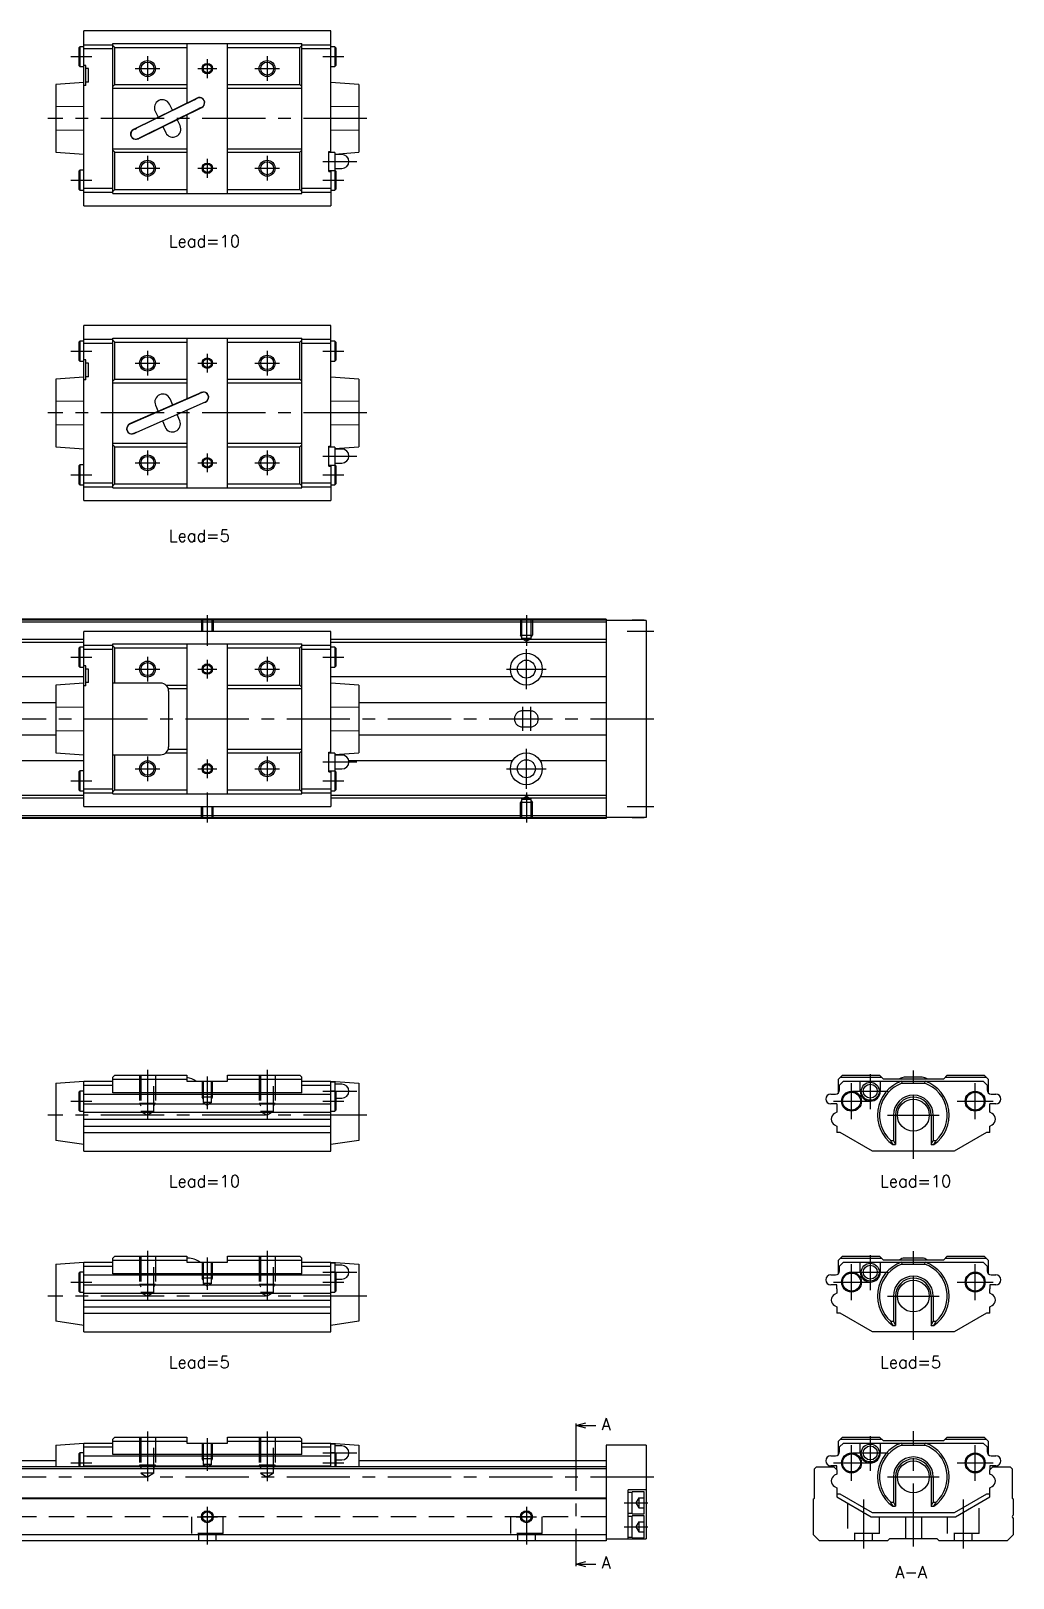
# Model space of a CAD drawing. Extents: x -1 to 421, y -8 to 389.
# Drawn here: x 174.9 to 421.1, y 0.6 to 388.7 of the extents above; entities that cross this region are included whole.
import ezdxf

# ---------------------------------------------------------------- set-up
doc = ezdxf.new("R2010")
doc.units = 0
doc.header["$LTSCALE"] = 0.5
doc.linetypes.add('CENTER', pattern=[50.8, 31.75, -6.35, 6.35, -6.35])
doc.linetypes.add('DASHED', pattern=[19.05, 12.7, -6.35])
for name, color, linetype in [('MSM_CENTER', 1, 'CENTER'), ('MSM_CONTINUOUS', 7, 'CONTINUOUS'), ('MSM_DASHED', 4, 'DASHED'), ('MSM_NARROW', 5, 'CONTINUOUS'), ('MSM_PART_NUMBER', 7, 'CONTINUOUS')]:
    doc.layers.add(name, color=color, linetype=linetype)
doc.styles.get("Standard").update_dxf_attribs({"font": 'txt.shx', "height": 1, "bigfont": 'bigfont.shx'})

msp = doc.modelspace()

# ---------------------------------------------------------------- linework, layer by layer
at = {"layer": 'MSM_CENTER'}
for p, q in [((184.91, 382.3), (190.11, 382.3)), ((204.11, 382.4), (204.11, 376.2)), ((219.11, 381.66), (219.11, 376.93)), ((234.11, 382.4), (234.11, 376.2)), ((248.11, 382.3), (253.31, 382.3)), ((201.01, 379.3), (207.21, 379.3)), ((216.74, 379.3), (221.47, 379.3)), ((231.01, 379.3), (237.21, 379.3)), ((259.11, 366.8), (179.11, 366.8)), ((204.11, 357.4), (204.11, 351.2)), ((234.11, 357.4), (234.11, 351.2)), ((201.01, 354.3), (207.21, 354.3)), ((216.74, 354.3), (221.47, 354.3)), ((219.11, 356.66), (219.11, 351.93)), ((231.01, 354.3), (237.21, 354.3)), ((248.11, 356), (256.61, 356)), ((184.91, 351.3), (190.11, 351.3)), ((248.11, 351.3), (253.31, 351.3)), ((184.91, 308.4), (190.11, 308.4)), ((204.11, 308.5), (204.11, 302.3)), ((219.11, 307.76), (219.11, 303.03)), ((234.11, 308.5), (234.11, 302.3)), ((248.11, 308.4), (253.31, 308.4)), ((201.01, 305.4), (207.21, 305.4)), ((216.74, 305.4), (221.47, 305.4)), ((231.01, 305.4), (237.21, 305.4)), ((259.11, 292.9), (179.11, 292.9)), ((204.11, 283.5), (204.11, 277.3)), ((234.11, 283.5), (234.11, 277.3)), ((201.01, 280.4), (207.21, 280.4)), ((216.74, 280.4), (221.47, 280.4)), ((219.11, 282.76), (219.11, 278.03)), ((231.01, 280.4), (237.21, 280.4)), ((248.11, 282.1), (256.61, 282.1)), ((184.91, 277.4), (190.11, 277.4)), ((248.11, 277.4), (253.31, 277.4)), ((219.11, 242.15), (219.11, 234.52)), ((299.11, 242.15), (299.11, 234.52)), ((324.41, 238.15), (331.11, 238.15)), ((299.11, 223.65), (299.11, 233.65)), ((184.91, 231.65), (190.11, 231.65)), ((204.11, 231.75), (204.11, 225.55)), ((219.11, 231.01), (219.11, 226.28)), ((234.11, 231.75), (234.11, 225.55)), ((248.11, 231.65), (253.31, 231.65)), ((201.01, 228.65), (207.21, 228.65)), ((216.74, 228.65), (221.47, 228.65)), ((231.01, 228.65), (237.21, 228.65)), ((294.11, 228.65), (304.11, 228.65)), ((298.11, 219.15), (298.11, 213.15)), ((300.11, 219.15), (300.11, 213.15)), ((86.61, 216.15), (331.11, 216.15)), ((204.11, 206.75), (204.11, 200.55)), ((219.11, 206.01), (219.11, 201.28)), ((234.11, 206.75), (234.11, 200.55)), ((299.11, 198.65), (299.11, 208.65)), ((201.01, 203.65), (207.21, 203.65)), ((216.74, 203.65), (221.47, 203.65)), ((231.01, 203.65), (237.21, 203.65)), ((248.11, 205.35), (256.61, 205.35)), ((294.11, 203.65), (304.11, 203.65)), ((184.91, 200.65), (190.11, 200.65)), ((248.11, 200.65), (253.31, 200.65)), ((219.11, 197.66), (219.11, 190.15)), ((299.11, 197.66), (299.11, 190.15)), ((324.41, 194.15), (331.11, 194.15)), ((204.11, 128.1), (204.11, 115.71)), ((234.11, 128.1), (234.11, 115.71)), ((219.11, 126.45), (219.11, 118.29)), ((380.65, 115.75), (380.65, 124.75)), ((385.35, 127), (385.35, 118.25)), ((396.15, 105.75), (396.15, 128.05)), ((411.65, 115.75), (411.65, 124.75)), ((248.11, 122.75), (256.61, 122.75)), ((380.85, 122.75), (389.85, 122.75)), ((259.11, 116.75), (179.11, 116.75)), ((184.91, 120.25), (190.11, 120.25)), ((248.11, 120.25), (253.31, 120.25)), ((376.15, 120.25), (385.15, 120.25)), ((389.65, 116.75), (402.65, 116.75)), ((407.15, 120.25), (416.15, 120.25)), ((204.11, 82.72), (204.11, 70.34)), ((234.11, 82.72), (234.11, 70.34)), ((385.35, 81.62), (385.35, 72.87)), ((396.15, 60.37), (396.15, 82.67)), ((219.11, 81.07), (219.11, 72.91)), ((380.65, 70.37), (380.65, 79.37)), ((411.65, 70.37), (411.65, 79.37)), ((184.91, 74.87), (190.11, 74.87)), ((248.11, 77.37), (256.61, 77.37)), ((248.11, 74.87), (253.31, 74.87)), ((376.15, 74.87), (385.15, 74.87)), ((380.85, 77.37), (389.85, 77.37)), ((407.15, 74.87), (416.15, 74.87)), ((259.11, 71.37), (179.11, 71.37)), ((389.65, 71.37), (402.65, 71.37)), ((204.11, 37.35), (204.11, 24.96)), ((219.11, 35.7), (219.11, 27.54)), ((234.11, 37.35), (234.11, 24.96)), ((311.54, 38.36), (311.54, 4.63)), ((385.35, 36.25), (385.35, 27.5)), ((396.15, 8.5), (396.15, 37.5)), ((248.11, 32), (256.61, 32)), ((380.65, 25), (380.65, 34)), ((380.85, 32), (389.85, 32)), ((411.65, 25), (411.65, 34)), ((184.91, 29.5), (190.11, 29.5)), ((248.11, 29.5), (253.31, 29.5)), ((376.15, 29.5), (385.15, 29.5)), ((407.15, 29.5), (416.15, 29.5)), ((86.61, 26), (331.11, 26)), ((389.65, 26), (402.65, 26)), ((323.61, 19.5), (329.61, 19.5)), ((383.65, 20.29), (383.65, 8)), ((408.65, 20.29), (408.65, 8)), ((216.57, 16), (221.64, 16)), ((219.11, 18.5), (219.11, 9)), ((296.53, 16), (301.68, 16)), ((299.11, 18.5), (299.11, 9)), ((323.61, 13.5), (329.61, 13.5))]:
    msp.add_line(p, q, dxfattribs=at)
at = {"layer": 'MSM_CONTINUOUS'}
for p, q in [((250.11, 388.75), (188.11, 388.75)), ((188.11, 344.85), (188.11, 388.75)), ((250.11, 358.25), (250.11, 388.75)), ((187.16, 384.8), (186.91, 384.55)), ((186.91, 384.55), (186.91, 380.05)), ((188.11, 384.8), (187.16, 384.8)), ((187.16, 384.8), (187.16, 379.8)), ((188.11, 385.3), (195.41, 385.3)), ((188.11, 384.3), (195.41, 384.3)), ((195.41, 348), (195.41, 385.6)), ((195.41, 385.6), (242.81, 385.6)), ((195.91, 384.6), (195.41, 385.1)), ((195.91, 375.3), (195.91, 384.6)), ((195.91, 384.6), (214.01, 384.6)), ((214.01, 385.6), (214.01, 370.64)), ((224.21, 348), (224.21, 385.6)), ((224.21, 384.6), (242.31, 384.6)), ((242.81, 385.1), (242.31, 384.6)), ((242.31, 375.3), (242.31, 384.6)), ((242.81, 348), (242.81, 385.6)), ((242.81, 385.3), (250.11, 385.3)), ((242.81, 384.3), (250.11, 384.3)), ((251.06, 384.8), (250.11, 384.8)), ((251.06, 384.8), (251.06, 379.8)), ((251.31, 384.55), (251.06, 384.8)), ((251.31, 384.55), (251.31, 380.05)), ((186.91, 380.05), (187.16, 379.8)), ((187.16, 379.8), (188.11, 379.8)), ((188.61, 380.1), (188.11, 380.1)), ((188.61, 375.1), (188.61, 380.1)), ((189.31, 379.3), (188.61, 379.3)), ((189.31, 375.9), (189.31, 379.3)), ((250.11, 379.8), (251.06, 379.8)), ((251.06, 379.8), (251.31, 380.05)), ((188.11, 375.8), (181.11, 375.3)), ((181.11, 375.3), (181.11, 358.3)), ((188.61, 375.1), (188.11, 375.1)), ((189.31, 375.9), (188.61, 375.9)), ((195.41, 374.8), (195.91, 375.3)), ((195.41, 374.4), (214.01, 374.4)), ((195.91, 375.3), (214.01, 375.3)), ((224.21, 375.3), (242.31, 375.3)), ((224.21, 374.4), (242.81, 374.4)), ((242.31, 375.3), (242.81, 374.8)), ((257.11, 375.3), (250.11, 375.8)), ((257.11, 375.3), (257.11, 358.3)), ((188.11, 369.75), (181.11, 369.67)), ((216.58, 371.91), (200.58, 364.01)), ((215.87, 371.5), (201.34, 364.33)), ((201.73, 361.68), (217.73, 369.58)), ((202.44, 362.09), (216.98, 369.26)), ((210.37, 368.85), (209.62, 370.37)), ((215.87, 371.5), (216.2, 371.63)), ((216.6, 371.87), (216.29, 371.71)), ((217.28, 369.45), (216.98, 369.26)), ((217.39, 369.47), (217.71, 369.63)), ((257.11, 369.67), (250.11, 369.75)), ((206.03, 368.6), (206.79, 367.08)), ((212.28, 364.99), (211.52, 366.52)), ((214.01, 367.74), (214.01, 348)), ((181.11, 363.92), (188.11, 363.84)), ((200.92, 364.13), (200.6, 363.97)), ((201.03, 364.14), (201.34, 364.33)), ((201.71, 361.73), (202.02, 361.88)), ((202.11, 361.96), (202.44, 362.09)), ((207.94, 364.74), (208.69, 363.22)), ((250.11, 363.84), (257.11, 363.92)), ((181.11, 358.3), (188.11, 357.8)), ((195.41, 359.2), (214.01, 359.2)), ((195.91, 358.3), (195.41, 358.8)), ((195.91, 358.3), (214.01, 358.3)), ((195.91, 349), (195.91, 358.3)), ((224.21, 359.2), (242.81, 359.2)), ((224.21, 358.3), (242.31, 358.3)), ((242.81, 358.8), (242.31, 358.3)), ((242.31, 349), (242.31, 358.3)), ((249.61, 358.5), (250.11, 358.5)), ((249.61, 353.5), (249.61, 358.5)), ((251.11, 358.25), (249.61, 358.25)), ((251.11, 357.87), (257.11, 358.3)), ((251.11, 358.25), (251.11, 353.75)), ((252.86, 357.75), (251.11, 357.75)), ((187.16, 353.8), (186.91, 353.55)), ((186.91, 353.55), (186.91, 349.05)), ((187.16, 353.8), (187.16, 348.8)), ((188.11, 353.8), (187.16, 353.8)), ((249.61, 353.75), (251.11, 353.75)), ((249.61, 353.5), (250.11, 353.5)), ((250.11, 353.75), (250.11, 344.85)), ((251.06, 353.75), (251.06, 348.8)), ((251.11, 354.25), (252.86, 354.25)), ((251.31, 353.55), (251.11, 353.75)), ((251.31, 353.55), (251.31, 349.05)), ((186.91, 349.05), (187.16, 348.8)), ((187.16, 348.8), (188.11, 348.8)), ((188.11, 349.3), (195.41, 349.3)), ((188.11, 348.3), (195.41, 348.3)), ((195.41, 348.5), (195.91, 349)), ((195.41, 348), (242.81, 348)), ((195.91, 349), (214.01, 349)), ((224.21, 349), (242.31, 349)), ((242.31, 349), (242.81, 348.5)), ((242.81, 349.3), (250.11, 349.3)), ((242.81, 348.3), (250.11, 348.3)), ((250.11, 348.8), (251.06, 348.8)), ((251.06, 348.8), (251.31, 349.05)), ((188.11, 344.85), (250.11, 344.85)), ((250.11, 314.85), (188.11, 314.85)), ((188.11, 270.95), (188.11, 314.85)), ((250.11, 284.35), (250.11, 314.85)), ((187.16, 310.9), (186.91, 310.65)), ((186.91, 310.65), (186.91, 306.15)), ((188.11, 310.9), (187.16, 310.9)), ((187.16, 310.9), (187.16, 305.9)), ((188.11, 311.4), (195.41, 311.4)), ((195.41, 274.1), (195.41, 311.7)), ((195.41, 311.7), (242.81, 311.7)), ((195.91, 310.7), (195.41, 311.2)), ((195.91, 301.4), (195.91, 310.7)), ((195.91, 310.7), (214.01, 310.7)), ((214.01, 311.7), (214.01, 296.44)), ((224.21, 274.1), (224.21, 311.7)), ((224.21, 310.7), (242.31, 310.7)), ((242.81, 311.2), (242.31, 310.7)), ((242.31, 301.4), (242.31, 310.7)), ((242.81, 274.1), (242.81, 311.7)), ((242.81, 311.4), (250.11, 311.4)), ((251.06, 310.9), (250.11, 310.9)), ((251.06, 310.9), (251.06, 305.9)), ((251.31, 310.65), (251.06, 310.9)), ((251.31, 310.65), (251.31, 306.15)), ((188.11, 310.4), (195.41, 310.4)), ((242.81, 310.4), (250.11, 310.4)), ((186.91, 306.15), (187.16, 305.9)), ((187.16, 305.9), (188.11, 305.9)), ((188.61, 306.2), (188.11, 306.2)), ((188.61, 301.2), (188.61, 306.2)), ((189.31, 305.4), (188.61, 305.4)), ((189.31, 302), (189.31, 305.4)), ((250.11, 305.9), (251.06, 305.9)), ((251.06, 305.9), (251.31, 306.15)), ((188.11, 301.9), (181.11, 301.4)), ((181.11, 301.4), (181.11, 284.4)), ((188.61, 301.2), (188.11, 301.2)), ((189.31, 302), (188.61, 302)), ((195.41, 300.9), (195.91, 301.4)), ((195.41, 300.5), (214.01, 300.5)), ((195.91, 301.4), (214.01, 301.4)), ((224.21, 301.4), (242.31, 301.4)), ((224.21, 300.5), (242.81, 300.5)), ((242.31, 301.4), (242.81, 300.9)), ((257.11, 301.4), (250.11, 301.9)), ((257.11, 301.4), (257.11, 284.4)), ((188.11, 295.85), (181.11, 295.77)), ((217.63, 298.04), (199.63, 290.14)), ((216.9, 297.66), (200.4, 290.42)), ((200.68, 287.76), (218.68, 295.66)), ((201.41, 288.13), (217.91, 295.37)), ((210.46, 294.89), (209.78, 296.45)), ((217.65, 297.99), (217.33, 297.85)), ((218.33, 295.56), (218.66, 295.7)), ((257.11, 295.77), (250.11, 295.85)), ((206.12, 294.84), (206.8, 293.28)), ((212.19, 290.95), (211.51, 292.51)), ((214.01, 293.6), (214.01, 274.1)), ((181.11, 290.02), (188.11, 289.94)), ((199.98, 290.23), (199.65, 290.09)), ((200.66, 287.8), (200.98, 287.94)), ((207.85, 290.9), (208.53, 289.35)), ((250.11, 289.94), (257.11, 290.02)), ((181.11, 284.4), (188.11, 283.9)), ((195.41, 285.3), (214.01, 285.3)), ((195.91, 284.4), (195.41, 284.9)), ((195.91, 284.4), (214.01, 284.4)), ((195.91, 275.1), (195.91, 284.4)), ((224.21, 285.3), (242.81, 285.3)), ((224.21, 284.4), (242.31, 284.4)), ((242.81, 284.9), (242.31, 284.4)), ((242.31, 275.1), (242.31, 284.4)), ((249.61, 284.6), (250.11, 284.6)), ((249.61, 279.6), (249.61, 284.6)), ((251.11, 284.35), (249.61, 284.35)), ((251.11, 283.97), (257.11, 284.4)), ((251.11, 284.35), (251.11, 279.85)), ((252.86, 283.85), (251.11, 283.85)), ((187.16, 279.9), (186.91, 279.65)), ((186.91, 279.65), (186.91, 275.15)), ((187.16, 279.9), (187.16, 274.9)), ((188.11, 279.9), (187.16, 279.9)), ((249.61, 279.85), (251.11, 279.85)), ((249.61, 279.6), (250.11, 279.6)), ((250.11, 279.85), (250.11, 270.95)), ((251.06, 279.85), (251.06, 274.9)), ((251.11, 280.35), (252.86, 280.35)), ((251.31, 279.65), (251.11, 279.85)), ((251.31, 279.65), (251.31, 275.15)), ((186.91, 275.15), (187.16, 274.9)), ((187.16, 274.9), (188.11, 274.9)), ((188.11, 275.4), (195.41, 275.4)), ((188.11, 274.4), (195.41, 274.4)), ((195.41, 274.6), (195.91, 275.1)), ((195.41, 274.1), (242.81, 274.1)), ((195.91, 275.1), (214.01, 275.1)), ((224.21, 275.1), (242.31, 275.1)), ((242.31, 275.1), (242.81, 274.6)), ((242.81, 275.4), (250.11, 275.4)), ((242.81, 274.4), (250.11, 274.4)), ((250.11, 274.9), (251.06, 274.9)), ((251.06, 274.9), (251.31, 275.15)), ((188.11, 270.95), (250.11, 270.95)), ((319.11, 241.15), (119.11, 241.15)), ((319.11, 240.95), (119.11, 240.95)), ((319.11, 241.15), (319.11, 191.15)), ((329.11, 240.85), (319.11, 240.85)), ((325.61, 240.85), (325.61, 240.9)), ((328.61, 240.9), (325.61, 240.9)), ((328.61, 240.85), (328.61, 240.9)), ((329.11, 240.85), (329.11, 191.45)), ((319.11, 240.45), (119.11, 240.45)), ((250.11, 238.1), (188.11, 238.1)), ((188.11, 194.2), (188.11, 238.1)), ((250.11, 207.6), (250.11, 238.1)), ((188.11, 236.05), (119.11, 236.05)), ((188.11, 235.35), (119.11, 235.35)), ((187.16, 234.15), (186.91, 233.9)), ((186.91, 233.9), (186.91, 229.4)), ((188.11, 234.15), (187.16, 234.15)), ((187.16, 234.15), (187.16, 229.15)), ((188.11, 234.65), (195.41, 234.65)), ((188.11, 233.65), (195.41, 233.65)), ((195.41, 234.95), (242.81, 234.95)), ((195.41, 197.35), (195.41, 234.95)), ((195.91, 233.95), (195.41, 234.45)), ((195.91, 233.95), (214.01, 233.95)), ((195.91, 225.15), (195.91, 233.95)), ((214.01, 234.95), (214.01, 197.35)), ((224.21, 197.35), (224.21, 234.95)), ((224.21, 233.95), (242.31, 233.95)), ((242.81, 234.45), (242.31, 233.95)), ((242.31, 224.65), (242.31, 233.95)), ((242.81, 197.35), (242.81, 234.95)), ((242.81, 234.65), (250.11, 234.65)), ((242.81, 233.65), (250.11, 233.65)), ((319.11, 236.05), (250.11, 236.05)), ((319.11, 235.35), (250.11, 235.35)), ((251.06, 234.15), (250.11, 234.15)), ((251.06, 234.15), (251.06, 229.15)), ((251.31, 233.9), (251.06, 234.15)), ((251.31, 233.9), (251.31, 229.4)), ((186.91, 229.4), (187.16, 229.15)), ((187.16, 229.15), (188.11, 229.15)), ((188.61, 229.45), (188.11, 229.45)), ((188.61, 224.45), (188.61, 229.45)), ((250.11, 229.15), (251.06, 229.15)), ((251.06, 229.15), (251.31, 229.4)), ((188.11, 226.69), (142.59, 226.69)), ((188.11, 225.15), (181.11, 224.65)), ((189.31, 228.65), (188.61, 228.65)), ((189.31, 225.25), (188.61, 225.25)), ((189.31, 225.25), (189.31, 228.65)), ((207.41, 225.15), (195.41, 225.15)), ((295.62, 226.69), (250.11, 226.69)), ((257.11, 224.65), (250.11, 225.15)), ((319.11, 226.69), (302.59, 226.69)), ((181.11, 224.65), (181.11, 207.65)), ((188.61, 224.45), (188.11, 224.45)), ((208.73, 224.65), (214.01, 224.65)), ((209.31, 223.75), (214.01, 223.75)), ((209.41, 223.15), (209.41, 209.15)), ((224.21, 224.65), (242.31, 224.65)), ((224.21, 223.75), (242.81, 223.75)), ((242.31, 224.65), (242.81, 224.15)), ((257.11, 224.65), (257.11, 207.65)), ((181.11, 220.15), (128.61, 220.15)), ((188.11, 219.1), (181.11, 219.02)), ((257.11, 219.02), (250.11, 219.1)), ((319.11, 220.15), (257.11, 220.15)), ((128.61, 212.15), (181.11, 212.15)), ((181.11, 213.27), (188.11, 213.19)), ((250.11, 213.19), (257.11, 213.27)), ((257.11, 212.15), (319.11, 212.15)), ((181.11, 207.65), (188.11, 207.15)), ((195.41, 207.15), (207.41, 207.15)), ((195.91, 198.35), (195.91, 207.15)), ((208.73, 207.65), (214.01, 207.65)), ((209.31, 208.55), (214.01, 208.55)), ((224.21, 208.55), (242.81, 208.55)), ((224.21, 207.65), (242.31, 207.65)), ((242.81, 208.15), (242.31, 207.65)), ((242.31, 198.35), (242.31, 207.65)), ((249.61, 207.85), (250.11, 207.85)), ((249.61, 202.85), (249.61, 207.85)), ((251.11, 207.6), (249.61, 207.6)), ((251.11, 207.22), (257.11, 207.65)), ((251.11, 207.6), (251.11, 203.1)), ((252.86, 207.1), (251.11, 207.1)), ((188.11, 205.61), (142.59, 205.61)), ((187.16, 203.15), (186.91, 202.9)), ((186.91, 202.9), (186.91, 198.4)), ((187.16, 203.15), (187.16, 198.15)), ((188.11, 203.15), (187.16, 203.15)), ((249.61, 203.1), (251.11, 203.1)), ((249.61, 202.85), (250.11, 202.85)), ((250.11, 203.1), (250.11, 194.2)), ((251.06, 203.1), (251.06, 198.15)), ((251.11, 203.6), (252.86, 203.6)), ((251.31, 202.9), (251.11, 203.1)), ((251.31, 202.9), (251.31, 198.4)), ((295.62, 205.61), (254.59, 205.61)), ((319.11, 205.61), (302.59, 205.61)), ((186.91, 198.4), (187.16, 198.15)), ((187.16, 198.15), (188.11, 198.15)), ((188.11, 198.65), (195.41, 198.65)), ((195.41, 197.85), (195.91, 198.35)), ((195.91, 198.35), (214.01, 198.35)), ((224.21, 198.35), (242.31, 198.35)), ((242.31, 198.35), (242.81, 197.85)), ((242.81, 198.65), (250.11, 198.65)), ((250.11, 198.15), (251.06, 198.15)), ((251.06, 198.15), (251.31, 198.4)), ((188.11, 196.95), (119.11, 196.95)), ((188.11, 196.25), (119.11, 196.25)), ((188.11, 197.65), (195.41, 197.65)), ((188.11, 194.2), (250.11, 194.2)), ((195.41, 197.35), (242.81, 197.35)), ((242.81, 197.65), (250.11, 197.65)), ((319.11, 196.95), (250.11, 196.95)), ((319.11, 196.25), (250.11, 196.25)), ((319.11, 191.85), (119.11, 191.85)), ((319.11, 191.35), (119.11, 191.35)), ((319.11, 191.15), (119.11, 191.15)), ((329.11, 191.45), (319.11, 191.45)), ((325.61, 191.4), (325.61, 191.45)), ((325.61, 191.4), (328.61, 191.4)), ((328.61, 191.4), (328.61, 191.45)), ((181.11, 124.75), (188.11, 125.25)), ((181.11, 124.75), (181.11, 110.43)), ((188.11, 125.25), (195.41, 125.25)), ((188.11, 107.75), (188.11, 125.25)), ((188.11, 124.25), (195.41, 124.25)), ((195.41, 126.25), (195.91, 126.75)), ((195.41, 122.33), (195.41, 126.25)), ((195.41, 125.75), (214.01, 125.75)), ((195.91, 126.75), (214.01, 126.75)), ((214.01, 126.75), (214.01, 125.25)), ((214.01, 125.25), (224.21, 125.25)), ((224.21, 125.25), (224.21, 126.75)), ((224.21, 126.75), (242.31, 126.75)), ((224.21, 125.75), (242.81, 125.75)), ((242.31, 126.75), (242.81, 126.25)), ((242.81, 122.33), (242.81, 126.25)), ((242.81, 125.25), (250.11, 125.25)), ((242.81, 124.25), (250.11, 124.25)), ((250.11, 125.25), (257.11, 124.75)), ((250.11, 107.75), (250.11, 125.25)), ((251.11, 125), (250.11, 125)), ((251.11, 125), (251.11, 122.7)), ((252.86, 124.5), (251.11, 124.5)), ((257.11, 124.75), (257.11, 110.43)), ((378.34, 126.75), (377.34, 125.75)), ((377.34, 122.33), (377.34, 125.75)), ((377.65, 124.25), (378.65, 125.25)), ((377.65, 123.05), (377.65, 124.25)), ((377.84, 126.25), (388.15, 126.25)), ((378.34, 126.75), (387.65, 126.75)), ((378.65, 125.25), (413.65, 125.25)), ((382.85, 122.75), (382.85, 125.25)), ((388.55, 125.85), (387.65, 126.75)), ((387.85, 125.25), (387.85, 122.75)), ((388.55, 125.85), (403.75, 125.85)), ((393.19, 125.25), (393.27, 124.75)), ((393.27, 124.75), (399.02, 124.75)), ((393.9, 126.25), (393.83, 126.24)), ((398.39, 126.25), (393.9, 126.25)), ((399.02, 124.75), (399.1, 125.25)), ((404.65, 126.75), (403.75, 125.85)), ((404.15, 126.25), (414.44, 126.25)), ((404.65, 126.75), (413.94, 126.75)), ((413.65, 125.25), (414.65, 124.25)), ((414.94, 125.75), (413.94, 126.75)), ((414.65, 124.25), (414.65, 123.05)), ((414.94, 125.75), (414.94, 122.33)), ((187.16, 122.75), (186.91, 122.5)), ((186.91, 122.5), (186.91, 118)), ((188.11, 122.75), (187.16, 122.75)), ((187.16, 122.75), (187.16, 117.75)), ((188.11, 122.05), (250.11, 122.05)), ((242.81, 122.33), (195.41, 122.33)), ((251.06, 122.75), (250.11, 122.75)), ((251.31, 122.5), (251.06, 122.75)), ((251.06, 122.75), (251.06, 117.75)), ((251.31, 122.5), (251.31, 118)), ((251.31, 121), (252.86, 121)), ((375.45, 122.05), (376.65, 122.05)), ((415.65, 122.05), (416.85, 122.05)), ((186.91, 118), (187.16, 117.75)), ((187.16, 117.75), (188.11, 117.75)), ((188.11, 119.55), (250.11, 119.55)), ((188.11, 117.47), (250.11, 117.47)), ((250.11, 117.75), (251.06, 117.75)), ((251.06, 117.75), (251.31, 118)), ((376.95, 119.55), (375.45, 119.55)), ((376.95, 117.47), (376.39, 117.15)), ((376.95, 119.55), (376.95, 117.47)), ((391.15, 116.75), (391.15, 110.43)), ((391.65, 116.75), (391.65, 109.37)), ((400.65, 116.75), (400.65, 109.37)), ((401.15, 116.75), (401.15, 110.43)), ((416.85, 119.55), (415.35, 119.55)), ((415.35, 117.47), (415.35, 119.55)), ((415.91, 117.15), (415.35, 117.47)), ((188.11, 115.75), (250.11, 115.75)), ((188.11, 114.02), (250.11, 114.02)), ((376.39, 114.35), (376.95, 114.02)), ((376.95, 114.02), (376.95, 112.41)), ((415.35, 114.02), (415.91, 114.35)), ((415.35, 112.41), (415.35, 114.02)), ((188.11, 109.37), (181.11, 110.43)), ((188.11, 112.41), (250.11, 112.41)), ((257.11, 110.43), (250.11, 109.37)), ((377.8, 112.41), (376.95, 112.41)), ((385.87, 107.75), (377.8, 112.41)), ((390.46, 110.43), (391.15, 110.43)), ((390.99, 109.37), (391.65, 109.37)), ((391.15, 110.43), (391.65, 109.37)), ((400.65, 109.37), (401.15, 110.43)), ((400.65, 109.37), (401.3, 109.37)), ((401.15, 110.43), (401.83, 110.43)), ((414.5, 112.41), (406.42, 107.75)), ((415.35, 112.41), (414.5, 112.41)), ((188.11, 107.75), (250.11, 107.75)), ((406.42, 107.75), (385.87, 107.75)), ((181.11, 79.37), (188.11, 79.87)), ((181.11, 79.37), (181.11, 65.05)), ((188.11, 79.87), (195.41, 79.87)), ((188.11, 62.37), (188.11, 79.87)), ((188.11, 78.87), (195.41, 78.87)), ((195.41, 80.87), (195.91, 81.37)), ((195.41, 76.96), (195.41, 80.87)), ((195.41, 80.37), (214.01, 80.37)), ((195.91, 81.37), (214.01, 81.37)), ((214.01, 81.37), (214.01, 79.87)), ((214.26, 80.87), (214.01, 80.87)), ((214.01, 79.87), (224.21, 79.87)), ((224.21, 79.87), (224.21, 81.37)), ((224.21, 81.37), (242.31, 81.37)), ((224.21, 80.37), (242.81, 80.37)), ((242.31, 81.37), (242.81, 80.87)), ((242.81, 76.96), (242.81, 80.87)), ((242.81, 79.87), (250.11, 79.87)), ((242.81, 78.87), (250.11, 78.87)), ((250.11, 79.87), (257.11, 79.37)), ((250.11, 62.37), (250.11, 79.87)), ((251.11, 79.62), (250.11, 79.62)), ((251.11, 79.62), (251.11, 77.32)), ((252.86, 79.12), (251.11, 79.12)), ((257.11, 79.37), (257.11, 65.05)), ((378.34, 81.37), (377.34, 80.37)), ((377.34, 76.96), (377.34, 80.37)), ((377.65, 78.87), (378.65, 79.87)), ((377.65, 77.67), (377.65, 78.87)), ((377.84, 80.87), (388.15, 80.87)), ((378.34, 81.37), (387.65, 81.37)), ((378.65, 79.87), (413.65, 79.87)), ((382.85, 77.37), (382.85, 79.87)), ((388.55, 80.47), (387.65, 81.37)), ((387.85, 79.87), (387.85, 77.37)), ((388.55, 80.47), (403.75, 80.47)), ((393.19, 79.87), (393.27, 79.37)), ((393.27, 79.37), (399.02, 79.37)), ((393.9, 80.87), (393.83, 80.87)), ((398.39, 80.87), (393.9, 80.87)), ((399.02, 79.37), (399.1, 79.87)), ((404.65, 81.37), (403.75, 80.47)), ((404.15, 80.87), (414.44, 80.87)), ((404.65, 81.37), (413.94, 81.37)), ((413.65, 79.87), (414.65, 78.87)), ((414.94, 80.37), (413.94, 81.37)), ((414.65, 78.87), (414.65, 77.67)), ((414.94, 80.37), (414.94, 76.96)), ((187.16, 77.37), (186.91, 77.12)), ((186.91, 77.12), (186.91, 72.62)), ((188.11, 77.37), (187.16, 77.37)), ((187.16, 77.37), (187.16, 72.37)), ((188.11, 76.67), (250.11, 76.67)), ((188.11, 74.17), (250.11, 74.17)), ((242.81, 76.96), (195.41, 76.96)), ((251.06, 77.37), (250.11, 77.37)), ((251.31, 77.12), (251.06, 77.37)), ((251.06, 77.37), (251.06, 72.37)), ((251.31, 77.12), (251.31, 72.62)), ((251.31, 75.62), (252.86, 75.62)), ((375.45, 76.67), (376.65, 76.67)), ((376.95, 74.17), (375.45, 74.17)), ((376.95, 73.17), (376.95, 74.17)), ((416.85, 74.17), (415.35, 74.17)), ((415.35, 74.17), (415.35, 73.17)), ((415.65, 76.67), (416.85, 76.67)), ((186.91, 72.62), (187.16, 72.37)), ((187.16, 72.37), (188.11, 72.37)), ((188.11, 72.1), (250.11, 72.1)), ((188.11, 70.37), (250.11, 70.37)), ((250.11, 72.37), (251.06, 72.37)), ((251.06, 72.37), (251.31, 72.62)), ((376.95, 72.1), (376.39, 71.77)), ((376.95, 73.17), (376.95, 72.1)), ((391.15, 71.37), (391.15, 65.05)), ((391.65, 71.37), (391.65, 63.99)), ((400.65, 71.37), (400.65, 63.99)), ((401.15, 71.37), (401.15, 65.05)), ((415.35, 72.1), (415.35, 73.17)), ((415.91, 71.77), (415.35, 72.1)), ((188.11, 68.65), (250.11, 68.65)), ((188.11, 67.04), (250.11, 67.04)), ((376.39, 68.97), (376.95, 68.65)), ((376.95, 68.65), (376.95, 67.04)), ((377.8, 67.04), (376.95, 67.04)), ((385.87, 62.37), (377.8, 67.04)), ((414.5, 67.04), (406.42, 62.37)), ((415.35, 67.04), (414.5, 67.04)), ((415.35, 68.65), (415.91, 68.97)), ((415.35, 67.04), (415.35, 68.65)), ((188.11, 63.99), (181.11, 65.05)), ((188.11, 62.37), (250.11, 62.37)), ((257.11, 65.05), (250.11, 63.99)), ((406.42, 62.37), (385.87, 62.37)), ((390.46, 65.05), (391.15, 65.05)), ((390.99, 63.99), (391.65, 63.99)), ((391.15, 65.05), (391.65, 63.99)), ((400.65, 63.99), (401.15, 65.05)), ((400.65, 63.99), (401.3, 63.99)), ((401.15, 65.05), (401.83, 65.05)), ((311.54, 38.86), (314.04, 39.53)), ((311.54, 39.36), (311.54, 38.36)), ((314.04, 38.19), (311.54, 38.86)), ((311.54, 38.86), (316.54, 38.86)), ((195.41, 35.5), (195.91, 36)), ((195.41, 31.59), (195.41, 35.5)), ((195.41, 35), (214.01, 35)), ((195.91, 36), (214.01, 36)), ((214.01, 36), (214.01, 34.5)), ((224.21, 34.5), (224.21, 36)), ((224.21, 36), (242.31, 36)), ((224.21, 35), (242.81, 35)), ((242.31, 36), (242.81, 35.5)), ((242.81, 31.59), (242.81, 35.5)), ((378.34, 36), (377.34, 35)), ((377.34, 31.59), (377.34, 35)), ((377.84, 35.5), (388.15, 35.5)), ((378.34, 36), (387.65, 36)), ((388.55, 35.1), (387.65, 36)), ((388.55, 35.1), (403.75, 35.1)), ((404.65, 36), (403.75, 35.1)), ((404.15, 35.5), (414.44, 35.5)), ((404.65, 36), (413.94, 36)), ((414.94, 35), (413.94, 36)), ((414.94, 35), (414.94, 31.59)), ((181.11, 34), (188.11, 34.5)), ((181.11, 34), (181.11, 28.5)), ((187.16, 32), (186.91, 31.75)), ((186.91, 31.75), (186.91, 28.5)), ((188.11, 32), (187.16, 32)), ((187.16, 32), (187.16, 28.5)), ((188.11, 28.5), (188.11, 34.5)), ((188.11, 34.5), (195.41, 34.5)), ((188.11, 33.5), (195.41, 33.5)), ((188.11, 31.3), (250.11, 31.3)), ((242.81, 31.59), (195.41, 31.59)), ((214.01, 34.5), (224.21, 34.5)), ((242.81, 34.5), (250.11, 34.5)), ((242.81, 33.5), (250.11, 33.5)), ((250.11, 34.5), (257.11, 34)), ((250.11, 28.5), (250.11, 34.5)), ((251.11, 34.25), (250.11, 34.25)), ((251.06, 32), (250.11, 32)), ((251.31, 31.75), (251.06, 32)), ((251.06, 32), (251.06, 28.5)), ((251.11, 34.25), (251.11, 31.95)), ((252.86, 33.75), (251.11, 33.75)), ((251.31, 31.75), (251.31, 28.5)), ((257.11, 34), (257.11, 28.5)), ((329.11, 34), (319.11, 34)), ((319.11, 34), (319.11, 10)), ((329.11, 34), (329.11, 10.5)), ((375.45, 31.3), (376.65, 31.3)), ((377.65, 33.5), (378.65, 34.5)), ((377.65, 32.3), (377.65, 33.5)), ((378.65, 34.5), (413.65, 34.5)), ((382.85, 32), (382.85, 34.5)), ((387.85, 34.5), (387.85, 32)), ((393.19, 34.5), (393.27, 34)), ((393.27, 34), (399.02, 34)), ((399.02, 34), (399.1, 34.5)), ((413.65, 34.5), (414.65, 33.5)), ((414.65, 33.5), (414.65, 32.3)), ((415.65, 31.3), (416.85, 31.3)), ((319.11, 28.5), (119.11, 28.5)), ((319.11, 28), (119.11, 28)), ((181.11, 30), (123.96, 30)), ((188.11, 28.8), (250.11, 28.8)), ((251.31, 30.25), (252.86, 30.25)), ((319.11, 30), (257.11, 30)), ((371.35, 28), (371.85, 28.5)), ((371.35, 20.7), (371.35, 28)), ((371.85, 28.5), (376.25, 28.5)), ((376.95, 28.8), (375.45, 28.8)), ((376.25, 28.5), (376.95, 27.8)), ((376.95, 27.8), (376.95, 28.8)), ((376.95, 27.8), (376.95, 26.72)), ((415.35, 28.8), (415.35, 27.8)), ((416.85, 28.8), (415.35, 28.8)), ((415.35, 27.8), (416.05, 28.5)), ((415.35, 26.72), (415.35, 27.8)), ((416.05, 28.5), (420.45, 28.5)), ((420.45, 28.5), (420.95, 28)), ((420.95, 28), (420.95, 20.7)), ((376.95, 26.72), (376.39, 26.4)), ((376.39, 23.6), (376.95, 23.28)), ((391.15, 26), (391.15, 19.68)), ((391.65, 26), (391.65, 18.62)), ((400.65, 26), (400.65, 18.62)), ((401.15, 26), (401.15, 19.68)), ((415.91, 26.4), (415.35, 26.72)), ((415.35, 23.28), (415.91, 23.6)), ((319.11, 20.7), (119.11, 20.7)), ((319.11, 20.5), (119.11, 20.5)), ((324.61, 10.5), (324.61, 22.75)), ((329.11, 22.75), (324.61, 22.75)), ((325.61, 22.1), (324.61, 22.1)), ((325.61, 16.75), (325.61, 22.25)), ((328.61, 22.25), (325.61, 22.25)), ((328.61, 16.75), (328.61, 22.25)), ((371.15, 20.5), (371.35, 20.7)), ((371.15, 11.5), (371.15, 20.5)), ((376.95, 23.28), (376.95, 21)), ((377.8, 21.66), (376.95, 21.66)), ((376.95, 21), (385.61, 16)), ((385.87, 17), (377.8, 21.66)), ((390.46, 19.68), (391.15, 19.68)), ((391.15, 19.68), (391.65, 18.62)), ((400.65, 18.62), (401.15, 19.68)), ((401.15, 19.68), (401.83, 19.68)), ((414.5, 21.66), (406.42, 17)), ((406.68, 16), (415.35, 21)), ((415.35, 21.66), (414.5, 21.66)), ((415.35, 21), (415.35, 23.28)), ((420.95, 20.7), (421.15, 20.5)), ((421.15, 20.5), (421.15, 16.4)), ((324.61, 16.9), (325.61, 16.9)), ((325.61, 16.1), (324.61, 16.1)), ((325.61, 16.75), (328.61, 16.75)), ((325.61, 10.75), (325.61, 16.25)), ((328.61, 16.25), (325.61, 16.25)), ((328.61, 10.75), (328.61, 16.25)), ((385.61, 16), (406.68, 16)), ((406.42, 17), (385.87, 17)), ((390.99, 18.62), (391.65, 18.62)), ((400.65, 18.62), (401.3, 18.62)), ((421.15, 15.6), (421.15, 11.5)), ((319.11, 11.5), (111.11, 11.5)), ((319.11, 10), (119.11, 10)), ((319.11, 10.5), (329.11, 10.5)), ((324.61, 10.9), (325.61, 10.9)), ((325.61, 10.75), (328.61, 10.75)), ((372.65, 10), (371.15, 11.5)), ((389.63, 10), (372.65, 10)), ((390.13, 10.5), (389.63, 10)), ((402.15, 10.5), (390.13, 10.5)), ((402.65, 10), (402.15, 10.5)), ((419.65, 10), (402.65, 10)), ((421.15, 11.5), (419.65, 10)), ((311.54, 4.13), (314.04, 4.8)), ((311.54, 4.63), (311.54, 3.63)), ((314.04, 3.46), (311.54, 4.13)), ((311.54, 4.13), (316.54, 4.13))]:
    msp.add_line(p, q, dxfattribs=at)
for centre, radius in [((204.11, 379.3), 1.62), ((234.11, 379.3), 1.62), ((219.11, 379.3), 1.06), ((204.11, 354.3), 1.62), ((219.11, 354.3), 1.06), ((234.11, 354.3), 1.62), ((204.11, 305.4), 1.62), ((234.11, 305.4), 1.62), ((219.11, 305.4), 1.06), ((204.11, 280.4), 1.62), ((219.11, 280.4), 1.06), ((234.11, 280.4), 1.62), ((204.11, 228.65), 1.62), ((219.11, 228.65), 1.06), ((234.11, 228.65), 1.62), ((299.11, 228.65), 4), ((299.11, 228.65), 2.25), ((299.11, 203.65), 4), ((299.11, 203.65), 2.25), ((204.11, 203.65), 1.62), ((219.11, 203.65), 1.06), ((234.11, 203.65), 1.62), ((385.35, 122.75), 2.25), ((385.35, 122.75), 1.75), ((380.65, 120.25), 2.5), ((380.65, 120.25), 2.25), ((396.15, 116.75), 4), ((411.65, 120.25), 2.5), ((411.65, 120.25), 2.25), ((385.35, 77.37), 2.25), ((385.35, 77.37), 1.75), ((380.65, 74.87), 2.5), ((380.65, 74.87), 2.25), ((396.15, 71.37), 4), ((411.65, 74.87), 2.5), ((411.65, 74.87), 2.25), ((380.65, 29.5), 2.5), ((380.65, 29.5), 2.25), ((385.35, 32), 2.25), ((385.35, 32), 1.75), ((411.65, 29.5), 2.5), ((411.65, 29.5), 2.25), ((396.15, 26), 4), ((219.11, 16), 1.23), ((299.11, 16), 1.23)]:
    msp.add_circle(centre, radius, dxfattribs=at)
for centre, radius, start, end in [((207.83, 369.49), 2, 26.2779, 206.2779), ((217.16, 370.75), 1.3, 275.5498, 137.006), ((217.16, 370.75), 1.25, 296.2779, 116.2779), ((210.48, 364.11), 2, 206.2779, 26.2779), ((201.16, 362.85), 1.3, 95.5498, 317.006), ((201.16, 362.85), 1.25, 116.2779, 296.2779), ((252.86, 356), 1.75, 270, 90), ((207.95, 295.64), 2, 23.6961, 203.6961), ((218.3, 293.99), 3.92, 105.6343, 110.9103), ((218.16, 296.85), 1.3, 272.968, 134.4242), ((218.16, 296.85), 1.25, 293.6961, 113.6961), ((217.2, 297.02), 1.8, 293.3543, 304.8918), ((200.16, 288.95), 1.3, 92.968, 314.4242), ((200.16, 288.95), 1.25, 113.6961, 293.6961), ((204.11, 283.39), 7.94, 117.8361, 120.4339), ((200.67, 289.79), 1.82, 282.5713, 293.9767), ((210.36, 290.15), 2, 203.6961, 23.6961), ((252.86, 282.1), 1.75, 270, 90), ((207.41, 223.15), 2, 0, 90), ((207.41, 209.15), 2, 270, 0), ((252.86, 205.35), 1.75, 270, 90), ((213.29, 121.37), 4.88, 52.5564, 81.5517), ((252.86, 122.75), 1.75, 270, 90), ((396.15, 116.75), 9, 109.1881, 235.0848), ((396.15, 116.75), 8.5, 109.7499, 228.0214), ((393.94, 124.13), 2.12, 91.0143, 125.7914), ((398.34, 124.11), 2.14, 54.3594, 88.7845), ((396.15, 116.75), 8.5, 311.9786, 70.2501), ((396.15, 116.75), 9, 304.9152, 70.8119), ((375.45, 120.8), 1.25, 90, 270), ((376.65, 123.05), 1, 270, 0), ((385.35, 122.75), 2.5, 180, 0), ((396.15, 116.75), 5, 0, 180), ((396.15, 116.75), 4.5, 0, 180), ((415.65, 123.05), 1, 180, 270), ((416.85, 120.8), 1.25, 270, 90), ((377.26, 115.63), 1.75, 120.0001, 176.2321), ((415.03, 115.63), 1.75, 3.7679, 59.9999), ((377.26, 115.86), 1.75, 183.7679, 239.9999), ((415.03, 115.86), 1.75, 300.0001, 356.2321), ((397.31, 113.21), 7.4, 202.1059, 211.3183), ((394.98, 113.21), 7.4, 328.6827, 337.893), ((214.23, 75.9), 4.97, 53.0275, 89.6143), ((252.86, 77.37), 1.75, 270, 90), ((376.65, 77.67), 1, 270, 0), ((396.15, 71.37), 9, 109.1881, 235.0848), ((396.15, 71.37), 8.5, 109.7499, 228.0214), ((393.94, 78.76), 2.12, 91.0143, 125.7914), ((398.34, 78.74), 2.14, 54.3594, 88.7845), ((396.15, 71.37), 8.5, 311.9786, 70.2501), ((396.15, 71.37), 9, 304.9152, 70.8119), ((415.65, 77.67), 1, 180, 270), ((375.45, 75.42), 1.25, 90, 270), ((385.35, 77.37), 2.5, 180, 0), ((396.15, 71.37), 5, 0, 180), ((396.15, 71.37), 4.5, 0, 180), ((416.85, 75.42), 1.25, 270, 90), ((377.26, 70.26), 1.75, 120.0001, 176.2321), ((377.26, 70.49), 1.75, 183.7679, 239.9999), ((415.03, 70.26), 1.75, 3.7679, 59.9999), ((415.03, 70.49), 1.75, 300.0001, 356.2321), ((397.31, 67.84), 7.4, 202.1059, 211.3183), ((394.98, 67.84), 7.4, 328.6827, 337.893), ((252.86, 32), 1.75, 270, 90), ((375.45, 30.05), 1.25, 90, 270), ((376.65, 32.3), 1, 270, 0), ((385.35, 32), 2.5, 180, 0), ((396.15, 26), 9, 109.1881, 235.0848), ((396.15, 26), 8.5, 109.7499, 228.0214), ((396.15, 26), 8.5, 311.9786, 70.2501), ((396.15, 26), 9, 304.9152, 70.8119), ((415.65, 32.3), 1, 180, 270), ((416.85, 30.05), 1.25, 270, 90), ((396.15, 26), 5, 0, 180), ((396.15, 26), 4.5, 0, 180), ((377.26, 24.88), 1.75, 120.0001, 176.2321), ((377.26, 25.12), 1.75, 183.7679, 239.9999), ((415.03, 24.88), 1.75, 3.7679, 59.9999), ((415.03, 25.12), 1.75, 300.0001, 356.2321), ((400.5, 24.07), 10.96, 203.6059, 209.8183), ((391.62, 24.16), 11.15, 330.2349, 336.3409), ((421.45, 16), 0.5, 126.8761, 233.1239)]:
    msp.add_arc(centre, radius, start, end, dxfattribs=at)
at = {"layer": 'MSM_DASHED'}
for p, q in [((217.61, 241.15), (217.61, 238.1)), ((217.88, 241.15), (217.88, 238.1)), ((220.34, 238.1), (220.34, 241.15)), ((220.61, 241.15), (220.61, 238.1)), ((297.61, 241.15), (297.61, 237.15)), ((297.88, 241.15), (297.88, 236.35)), ((300.34, 236.35), (300.34, 241.15)), ((300.61, 241.15), (300.61, 237.15)), ((297.61, 237.15), (300.61, 237.15)), ((297.88, 236.68), (297.61, 237.15)), ((300.34, 236.68), (300.61, 237.15)), ((297.88, 236.35), (299.11, 235.64)), ((300.34, 236.35), (297.88, 236.35)), ((299.11, 235.64), (300.34, 236.35)), ((300.11, 218.15), (298.11, 218.15)), ((298.11, 214.15), (300.11, 214.15)), ((217.61, 191.15), (217.61, 194.2)), ((217.88, 194.2), (217.88, 191.15)), ((220.34, 191.15), (220.34, 194.2)), ((220.61, 191.15), (220.61, 194.2)), ((297.88, 195.61), (297.61, 195.15)), ((297.61, 191.15), (297.61, 195.15)), ((300.61, 195.15), (297.61, 195.15)), ((299.11, 196.66), (297.88, 195.95)), ((297.88, 195.95), (297.88, 191.15)), ((300.34, 195.95), (297.88, 195.95)), ((300.34, 195.95), (299.11, 196.66)), ((300.34, 191.15), (300.34, 195.95)), ((300.34, 195.61), (300.61, 195.15)), ((300.61, 191.15), (300.61, 195.15)), ((202.11, 126.75), (202.11, 119.75)), ((202.48, 126.75), (202.48, 117.65)), ((205.73, 117.65), (205.73, 126.75)), ((206.11, 126.75), (206.11, 119.75)), ((217.81, 125.25), (217.81, 121.25)), ((218.05, 125.25), (218.05, 119.9)), ((220.16, 119.9), (220.16, 125.25)), ((220.41, 121.25), (220.41, 125.25)), ((232.11, 126.75), (232.11, 119.75)), ((232.48, 126.75), (232.48, 117.65)), ((235.73, 117.65), (235.73, 126.75)), ((236.11, 126.75), (236.11, 119.75)), ((220.41, 121.25), (217.81, 121.25)), ((218.05, 120.8), (217.81, 121.25)), ((220.16, 120.8), (220.41, 121.25)), ((202.11, 119.75), (206.11, 119.75)), ((202.11, 119.75), (202.48, 119.05)), ((205.73, 117.65), (202.48, 117.65)), ((202.48, 117.65), (204.11, 116.71)), ((205.73, 117.65), (204.11, 116.71)), ((205.73, 119.05), (206.11, 119.75)), ((220.16, 119.9), (218.05, 119.9)), ((218.05, 119.9), (219.11, 119.29)), ((220.16, 119.9), (219.11, 119.29)), ((232.11, 119.75), (236.11, 119.75)), ((232.11, 119.75), (232.48, 119.05)), ((235.73, 117.65), (232.48, 117.65)), ((232.48, 117.65), (234.11, 116.71)), ((235.73, 117.65), (234.11, 116.71)), ((235.73, 119.05), (236.11, 119.75)), ((202.11, 81.37), (202.11, 74.37)), ((202.48, 81.37), (202.48, 72.27)), ((205.73, 72.27), (205.73, 81.37)), ((206.11, 81.37), (206.11, 74.37)), ((217.81, 79.87), (217.81, 75.87)), ((218.05, 79.87), (218.05, 74.52)), ((220.16, 74.52), (220.16, 79.87)), ((220.41, 75.87), (220.41, 79.87)), ((232.11, 81.37), (232.11, 74.37)), ((232.48, 81.37), (232.48, 72.27)), ((235.73, 72.27), (235.73, 81.37)), ((236.11, 81.37), (236.11, 74.37)), ((202.11, 74.37), (206.11, 74.37)), ((202.11, 74.37), (202.48, 73.67)), ((205.73, 73.67), (206.11, 74.37)), ((220.41, 75.87), (217.81, 75.87)), ((218.05, 75.42), (217.81, 75.87)), ((220.16, 74.52), (218.05, 74.52)), ((218.05, 74.52), (219.11, 73.91)), ((220.16, 74.52), (219.11, 73.91)), ((220.16, 75.42), (220.41, 75.87)), ((232.11, 74.37), (236.11, 74.37)), ((232.11, 74.37), (232.48, 73.67)), ((235.73, 73.67), (236.11, 74.37)), ((205.73, 72.27), (202.48, 72.27)), ((202.48, 72.27), (204.11, 71.34)), ((205.73, 72.27), (204.11, 71.34)), ((235.73, 72.27), (232.48, 72.27)), ((232.48, 72.27), (234.11, 71.34)), ((235.73, 72.27), (234.11, 71.34)), ((202.11, 36), (202.11, 29)), ((202.48, 36), (202.48, 26.9)), ((205.73, 26.9), (205.73, 36)), ((206.11, 36), (206.11, 29)), ((232.11, 36), (232.11, 29)), ((232.48, 36), (232.48, 26.9)), ((235.73, 26.9), (235.73, 36)), ((236.11, 36), (236.11, 29)), ((217.81, 34.5), (217.81, 30.5)), ((218.05, 34.5), (218.05, 29.15)), ((220.16, 29.15), (220.16, 34.5)), ((220.41, 30.5), (220.41, 34.5)), ((202.11, 29), (206.11, 29)), ((202.11, 29), (202.48, 28.3)), ((205.73, 28.3), (206.11, 29)), ((220.41, 30.5), (217.81, 30.5)), ((218.05, 30.05), (217.81, 30.5)), ((220.16, 29.15), (218.05, 29.15)), ((218.05, 29.15), (219.11, 28.54)), ((220.16, 29.15), (219.11, 28.54)), ((220.16, 30.05), (220.41, 30.5)), ((232.11, 29), (236.11, 29)), ((232.11, 29), (232.48, 28.3)), ((235.73, 28.3), (236.11, 29)), ((205.73, 26.9), (202.48, 26.9)), ((202.48, 26.9), (204.11, 25.96)), ((205.73, 26.9), (204.11, 25.96)), ((235.73, 26.9), (232.48, 26.9)), ((232.48, 26.9), (234.11, 25.96)), ((235.73, 26.9), (234.11, 25.96)), ((327.31, 20.75), (326.58, 19.5)), ((326.58, 19.5), (327.31, 18.25)), ((327.31, 20.75), (328.61, 20.75)), ((327.31, 20.75), (327.31, 18.25)), ((327.31, 19.5), (328.61, 19.5)), ((379.65, 19.44), (379.65, 11.8)), ((412.65, 11.8), (412.65, 19.44)), ((319.11, 16), (119.11, 16)), ((215.11, 16), (215.11, 11.8)), ((223.11, 11.8), (223.11, 16)), ((295.11, 16), (295.11, 11.8)), ((303.11, 11.8), (303.11, 16)), ((327.31, 18.25), (328.61, 18.25)), ((387.65, 11.8), (387.65, 16)), ((394.15, 16), (394.15, 10.5)), ((398.15, 16), (398.15, 10.5)), ((404.65, 16), (404.65, 11.8)), ((223.11, 11.8), (215.11, 11.8)), ((216.86, 11.8), (216.86, 10)), ((221.36, 10), (221.36, 11.8)), ((303.11, 11.8), (295.11, 11.8)), ((296.86, 11.8), (296.86, 10)), ((301.36, 10), (301.36, 11.8)), ((327.31, 14.75), (326.58, 13.5)), ((326.58, 13.5), (327.31, 12.25)), ((327.31, 14.75), (328.61, 14.75)), ((327.31, 14.75), (327.31, 12.25)), ((327.31, 13.5), (328.61, 13.5)), ((327.31, 12.25), (328.61, 12.25)), ((387.65, 11.8), (379.65, 11.8)), ((381.4, 11.8), (381.4, 10)), ((385.9, 10), (385.9, 11.8)), ((412.65, 11.8), (404.65, 11.8)), ((406.4, 11.8), (406.4, 10)), ((410.9, 10), (410.9, 11.8))]:
    msp.add_line(p, q, dxfattribs=at)
for centre, start, end in [((298.11, 216.15), 90, 270), ((300.11, 216.15), 270, 90)]:
    msp.add_arc(centre, 2, start, end, dxfattribs=at)
at = {"layer": 'MSM_NARROW'}
for centre, radius in [((204.11, 379.3), 2), ((219.11, 379.3), 1.3), ((234.11, 379.3), 2), ((204.11, 354.3), 2), ((219.11, 354.3), 1.3), ((234.11, 354.3), 2), ((204.11, 305.4), 2), ((219.11, 305.4), 1.3), ((234.11, 305.4), 2), ((204.11, 280.4), 2), ((219.11, 280.4), 1.3), ((234.11, 280.4), 2), ((204.11, 228.65), 2), ((219.11, 228.65), 1.3), ((234.11, 228.65), 2), ((204.11, 203.65), 2), ((219.11, 203.65), 1.3), ((234.11, 203.65), 2), ((219.11, 16), 1.5), ((299.11, 16), 1.5)]:
    msp.add_circle(centre, radius, dxfattribs=at)

# ---------------------------------------------------------------- texts
at = {"layer": 'MSM_PART_NUMBER'}
for s, p in [('Lead=10', (209.45, 334.51)), ('Lead=5', (209.45, 260.61)), ('Lead=10', (209.45, 98.67)), ('Lead=10', (387.81, 98.67)), ('Lead=5', (209.45, 53.29)), ('Lead=5', (387.81, 53.29)), ('A', (317.96, 37.73)), ('A', (317.96, 3)), ('A-A', (391.59, 0.62))]:
    msp.add_text(s, height=3, dxfattribs=at).set_placement(p)

doc.saveas('drawing.dxf')
